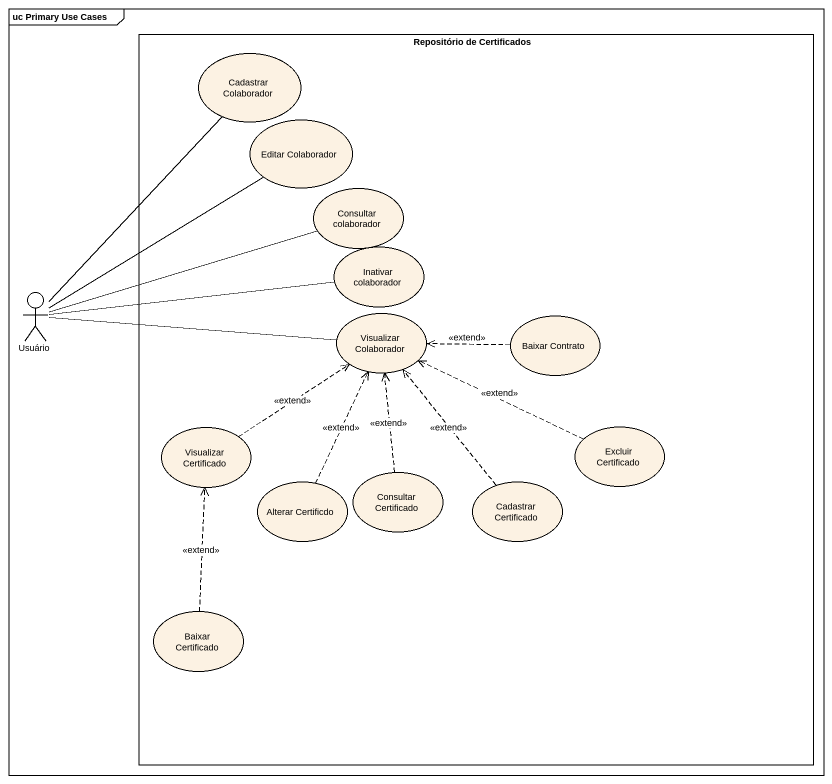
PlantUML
@startuml
mainframe uc Primary Use Cases
rectangle "Repositório de Certificados" as Repositório_de_Certificados {
  usecase "Cadastrar Colaborador" as Cadastrar_Colaborador
  usecase "Editar Colaborador" as Editar_Colaborador
  usecase "Consultar colaborador" as Consultar_colaborador
  usecase "Inativar colaborador" as Inativar_colaborador
  usecase "Visualizar Colaborador" as Visualizar_Colaborador
  usecase "Baixar Contrato" as Baixar_Contrato
  usecase "Visualizar Certificado" as Visualizar_Certificado
  usecase "Excluir Certificado" as Excluir_Certificado
  usecase "Consultar Certificado" as Consultar_Certificado
  usecase "Alterar Certificdo" as Alterar_Certificdo
  usecase "Cadastrar Certificado" as Cadastrar_Certificado
  usecase "Baixar Certificado" as Baixar_Certificado
}
actor Usuário
Usuário -up- Cadastrar_Colaborador
Usuário -up- Editar_Colaborador
Usuário -right- Consultar_colaborador
Usuário -right- Inativar_colaborador
Usuário -right- Visualizar_Colaborador
Baixar_Contrato .left.> Visualizar_Colaborador : <<extend>>
Visualizar_Certificado .up.> Visualizar_Colaborador : <<extend>>
Excluir_Certificado .left.> Visualizar_Colaborador : <<extend>>
Consultar_Certificado .up.> Visualizar_Colaborador : <<extend>>
Alterar_Certificdo .up.> Visualizar_Colaborador : <<extend>>
Cadastrar_Certificado .up.> Visualizar_Colaborador : <<extend>>
Baixar_Certificado .up.> Visualizar_Certificado : <<extend>>
@enduml
